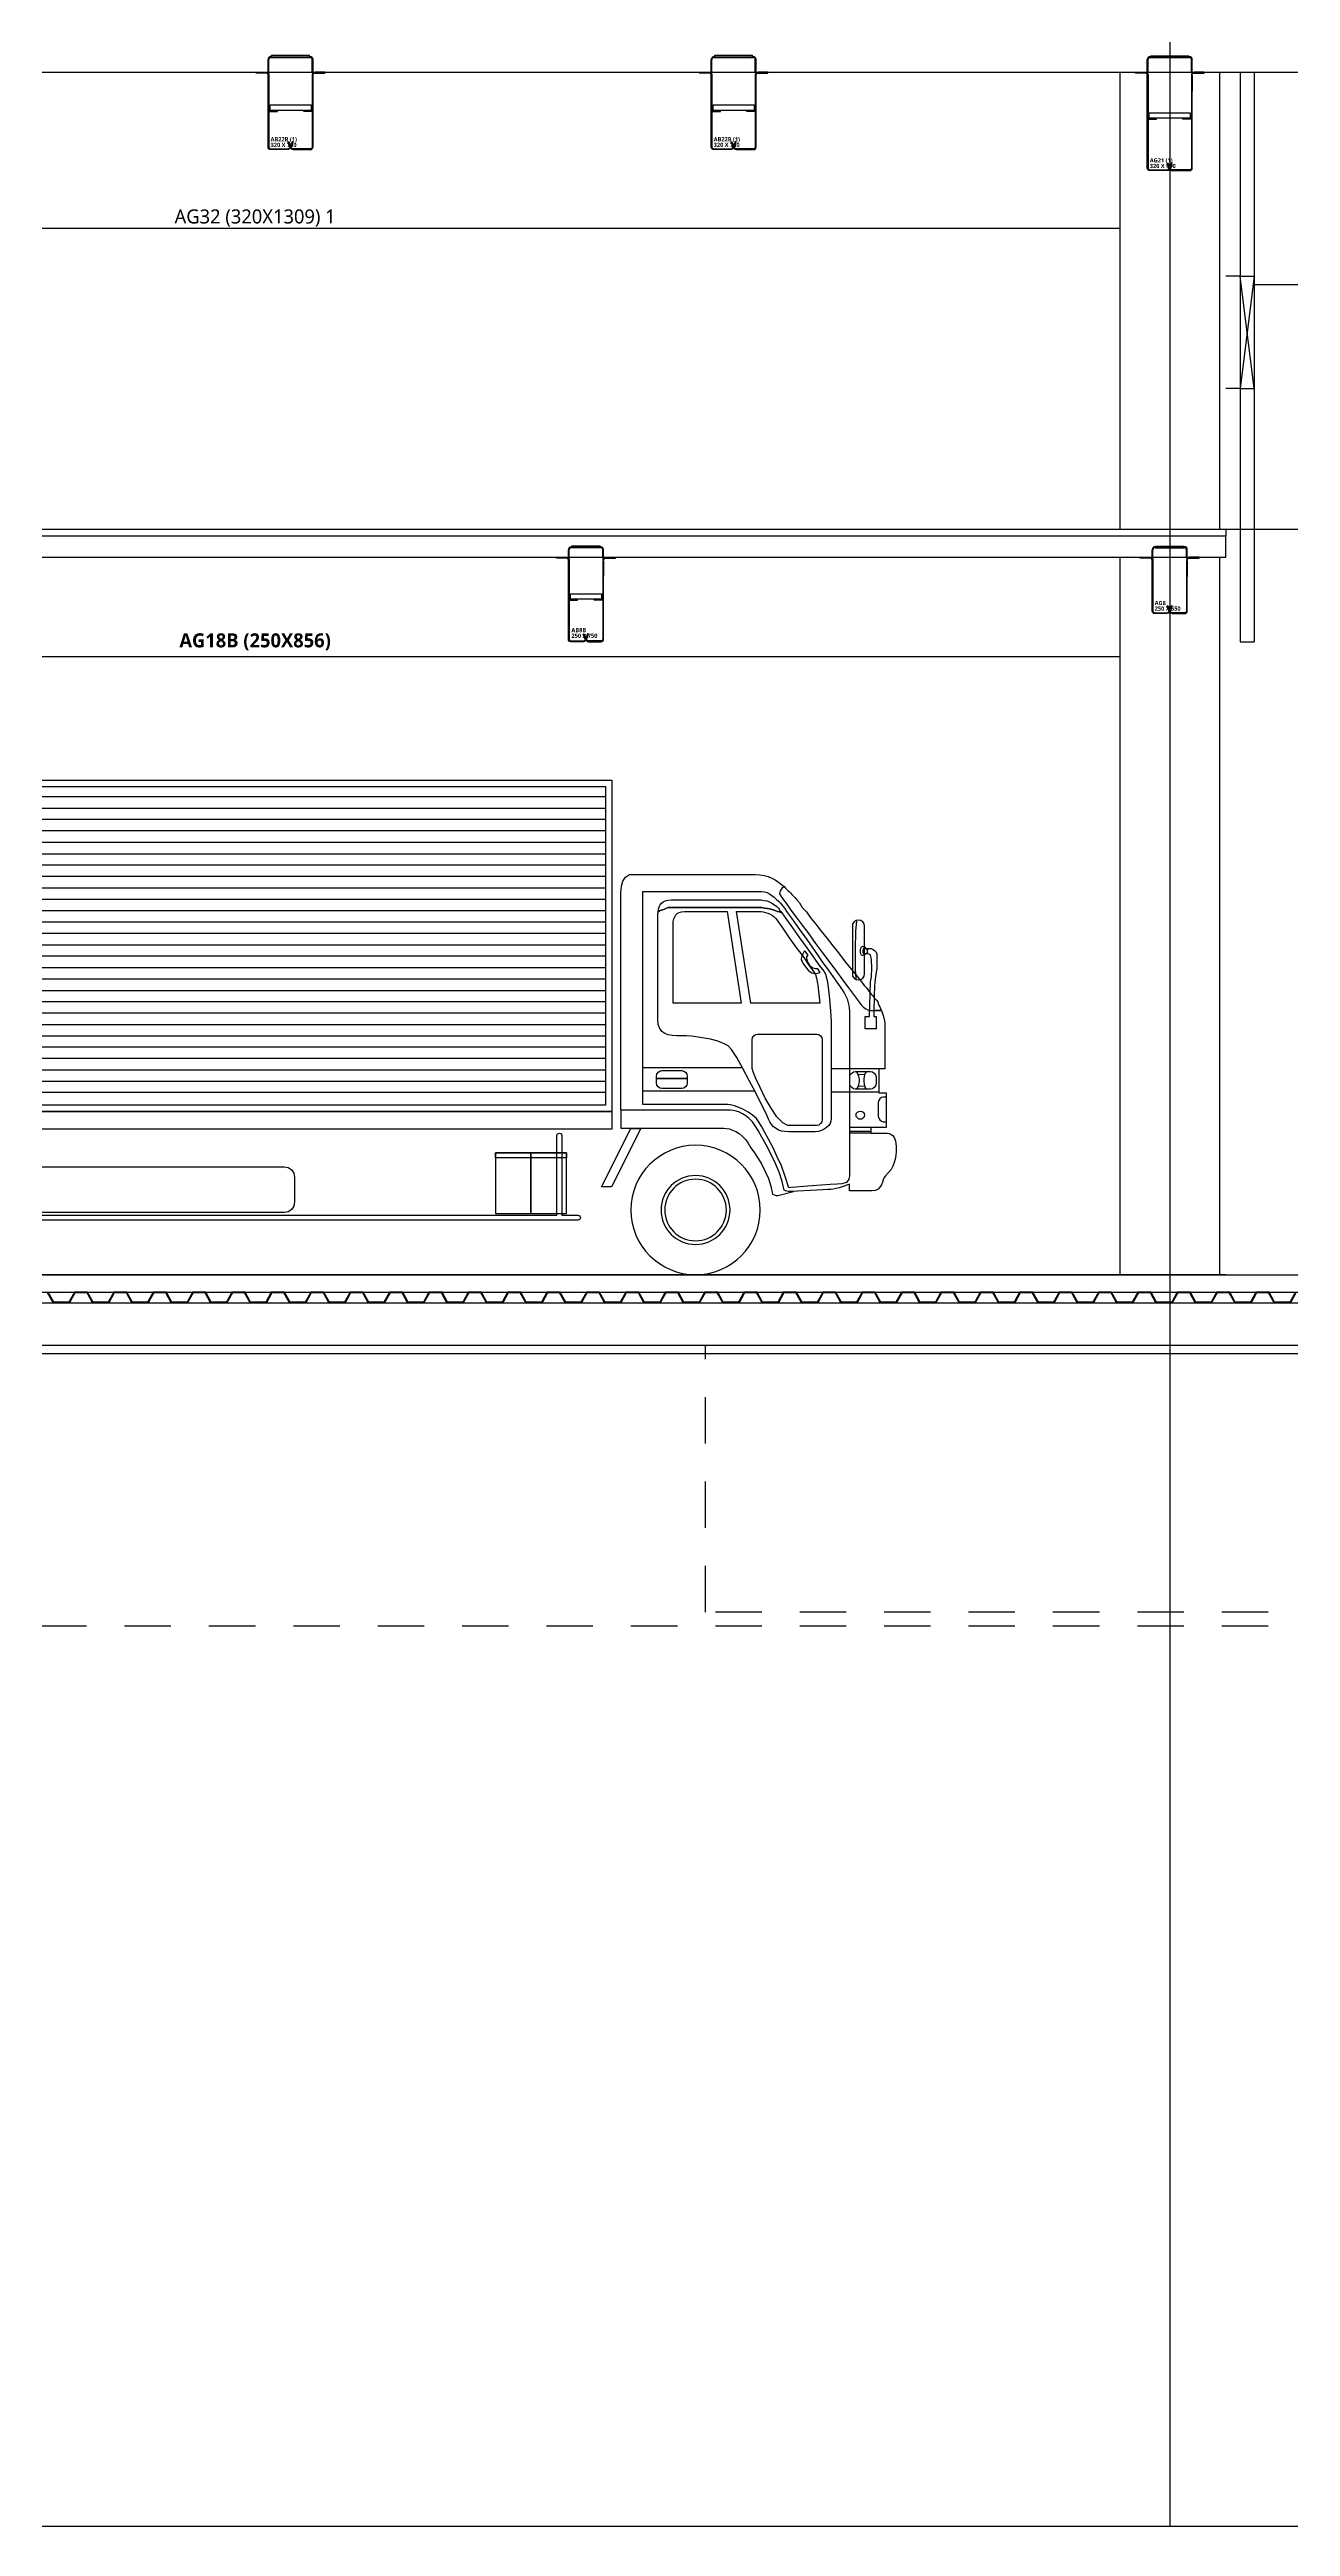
# Model space of a CAD drawing. Header units: millimetres. Extents: x -39468 to 212532, y -94717 to 83483.
# Drawn here: x 89037 to 97858, y 0 to 17611 of the extents above; entities that cross this region are included whole.
import ezdxf
from ezdxf.enums import TextEntityAlignment as Align

# ---------------------------------------------------------------- set-up
doc = ezdxf.new("R2010")
doc.units = ezdxf.units.MM
doc.header["$LTSCALE"] = 300
doc.header["$MEASUREMENT"] = 0
doc.linetypes.add('주단면도-1$0$HID', pattern=[2, 1.1, -0.9])
doc.linetypes.add('주단면도-1$0$STD_CENTER', pattern=[66, 60, -2, 2, -2])
doc.layers.get('0').update_dxf_attribs({"linetype": 'CONTINUOUS'})
for name, color, linetype in [('##좌굴방지', 6, 'CONTINUOUS'), ('7FIN', 5, 'CONTINUOUS'), ('주단면도-1$0$A-FIN-TYP1', 6, 'CONTINUOUS'), ('주단면도-1$0$A-FLOR-GW', 6, 'CONTINUOUS'), ('주단면도-1$0$A-HAT-2', 254, 'CONTINUOUS'), ('주단면도-1$0$A-ST-AXIS-CEN', 252, '주단면도-1$0$STD_CENTER'), ('주단면도-1$0$A-ST-CONC', 2, 'CONTINUOUS'), ('주단면도-1$0$A-WIN', 4, 'CONTINUOUS'), ('주단면도-1$0$HID', 7, '주단면도-1$0$HID')]:
    doc.layers.add(name, color=color, linetype=linetype)
doc.layers.add('A-ELEV-LIN2', color=7, linetype='CONTINUOUS', lineweight=25)
doc.layers.add('A-XXXX-NPLT', color=144, linetype='CONTINUOUS', lineweight=15, plot=False)
doc.layers.add('Defpoint', color=161, linetype='CONTINUOUS', plot=False)
doc.layers.add('주단면도-1$0$Defpoint', color=161, linetype='CONTINUOUS', plot=False)
doc.styles.get("Standard").update_dxf_attribs({"font": 'NanumGothicBold.ttf'})
doc.styles.add('맑은고딕', font='malgun.ttf')
pattern_1 = [(45, (-6323.92544, -6396.0902), (-0.25, 0.25), [])]
pattern_2 = [(45, (-6816.6069, -6859.0902), (-0.25, 0.25), [])]
pattern_3 = [(45, (-1421.6069, -6890.6264), (-0.25, 0.25), [])]
pattern_4 = [(45, (-26621.6069, -1554.5902), (-0.25, 0.25), [])]

# ---------------------------------------------------------------- blocks, each defined once
blk = doc.blocks.new('주단면도-1$0$숏바디트럭')
at = {"layer": '주단면도-1$0$A-HAT-2', "color": 250}
blk.add_line((5937075, 360949), (5937075, 360834), dxfattribs=at)
for points in [[(5937075, 360959), (5937075, 363316), (5929596, 363316), (5929596, 360959), (5937075, 360959)], [(5937030, 361005), (5937030, 363270), (5929642, 363270), (5929642, 361005), (5937030, 361005)], [(5929642, 363196), (5937030, 363196)], [(5929642, 363114), (5937030, 363114)], [(5929642, 363035), (5937030, 363035)], [(5929642, 362954), (5937030, 362954)], [(5929642, 362872), (5937030, 362872)], [(5929642, 362790), (5937030, 362790)], [(5929472, 362644), (5929395, 362644), (5929318, 362644), (5929244, 362644), (5929169, 362644), (5929097, 362644), (5929025, 362644), (5928958, 362644), (5928896, 362644), (5928836, 362644), (5928780, 362644), (5928732, 362644), (5928687, 362644), (5928648, 362644), (5928617, 362644), (5928596, 362644), (5928579, 362644), (5928545, 362642), (5928514, 362637), (5928485, 362630), (5928459, 362618), (5928435, 362606), (5928413, 362591), (5928392, 362574), (5928372, 362558), (5928389, 362546), (5928401, 362529), (5928404, 362507), (5928389, 362481), (5928377, 362464), (5928353, 362433), (5928324, 362392), (5928286, 362342), (5928243, 362284), (5928197, 362222), (5928149, 362154), (5928099, 362087), (5928048, 362020), (5928000, 361955), (5927955, 361893), (5927914, 361838), (5927880, 361792), (5927851, 361753), (5927835, 361730), (5927825, 361718), (5927811, 361703), (5927796, 361691), (5927777, 361682), (5927758, 361677), (5927748, 361677), (5927739, 361677), (5927729, 361677), (5927719, 361677), (5927707, 361677), (5927698, 361677), (5927688, 361677), (5927681, 361677), (5927671, 361650), (5927664, 361626), (5927659, 361605), (5927657, 361588), (5927657, 361521), (5927657, 361410), (5927657, 361307), (5927657, 361262), (5927698, 361262), (5927698, 361091), (5927647, 361091), (5927647, 360846), (5927755, 360846), (5927755, 360806), (5927753, 360806), (5927746, 360806), (5927734, 360806), (5927719, 360806), (5927705, 360806), (5927688, 360806), (5927671, 360806), (5927655, 360806), (5927640, 360806), (5927626, 360803), (5927611, 360796), (5927599, 360789), (5927590, 360774), (5927583, 360758), (5927578, 360736), (5927575, 360707), (5927575, 360676), (5927578, 360647), (5927583, 360621), (5927590, 360597), (5927599, 360570), (5927611, 360546), (5927631, 360525), (5927652, 360501), (5927662, 360489), (5927669, 360474), (5927674, 360458), (5927681, 360438), (5927691, 360422), (5927703, 360407), (5927722, 360398), (5927746, 360395), (5927760, 360395), (5927782, 360395), (5927808, 360395), (5927837, 360395), (5927864, 360395), (5927885, 360395), (5927902, 360395), (5927907, 360395), (5927907, 360443), (5927912, 360441), (5927921, 360438), (5927938, 360431), (5927959, 360424), (5927981, 360417), (5928003, 360412), (5928024, 360407), (5928041, 360405), (5928063, 360405), (5928096, 360402), (5928140, 360400), (5928185, 360398), (5928233, 360395), (5928276, 360393), (5928310, 360390), (5928334, 360390), (5928344, 360390), (5928353, 360393), (5928363, 360395), (5928372, 360400), (5928387, 360462), (5928408, 360527), (5928435, 360594), (5928466, 360659), (5928499, 360722), (5928531, 360777), (5928557, 360825), (5928579, 360858), (5928598, 360885), (5928620, 360909), (5928644, 360928), (5928668, 360942), (5928689, 360954), (5928713, 360962), (5928735, 360966), (5928756, 360969), (5928771, 360969), (5928795, 360969), (5928828, 360969), (5928872, 360969), (5928920, 360969), (5928972, 360969), (5929030, 360969), (5929092, 360969), (5929155, 360969), (5929217, 360969), (5929280, 360969), (5929340, 360969), (5929397, 360969), (5929448, 360969), (5929496, 360969), (5929534, 360969), (5929534, 361487), (5929534, 361972), (5929534, 362342), (5929534, 362514), (5929529, 362562), (5929520, 362598), (5929500, 362625), (5929472, 362644)], [(5929642, 362711), (5937030, 362711)], [(5929642, 362630), (5937030, 362630)], [(5928372, 362558), (5928363, 362548), (5928353, 362538), (5928344, 362529), (5928334, 362522), (5928324, 362512), (5928317, 362502), (5928307, 362493), (5928298, 362483), (5928293, 362478), (5928283, 362464), (5928264, 362442), (5928243, 362411), (5928214, 362378), (5928183, 362334), (5928147, 362291), (5928108, 362241), (5928067, 362190), (5928027, 362138), (5927986, 362087), (5927945, 362034), (5927904, 361984), (5927868, 361938), (5927832, 361893), (5927801, 361854), (5927787, 361838), (5927775, 361821), (5927763, 361806), (5927753, 361794), (5927743, 361785), (5927736, 361775), (5927731, 361770), (5927729, 361765), (5927722, 361758), (5927715, 361751), (5927707, 361739), (5927703, 361727), (5927698, 361715), (5927693, 361703), (5927686, 361691), (5927681, 361677), (5927688, 361677), (5927698, 361677), (5927707, 361677), (5927719, 361677), (5927729, 361677), (5927734, 361677)], [(5928339, 360417), (5928339, 360417), (5928365, 360498), (5928392, 360573), (5928423, 360642), (5928452, 360705), (5928483, 360762), (5928509, 360810), (5928531, 360851), (5928550, 360882), (5928550, 360882), (5928569, 360909), (5928596, 360933), (5928627, 360954), (5928660, 360974), (5928694, 360988), (5928725, 361000), (5928754, 361007), (5928773, 361010), (5928773, 361010), (5928787, 361010), (5928811, 361010), (5928845, 361010), (5928886, 361010), (5928932, 361010), (5928982, 361010), (5929037, 361010), (5929090, 361010), (5929145, 361010), (5929196, 361010), (5929244, 361010), (5929287, 361010), (5929323, 361010), (5929352, 361010), (5929368, 361010), (5929376, 361010), (5929376, 362524), (5929376, 362524), (5929366, 362524), (5929342, 362524), (5929304, 362524), (5929253, 362524), (5929191, 362524), (5929124, 362524), (5929052, 362524), (5928977, 362524), (5928900, 362524), (5928826, 362524), (5928754, 362524), (5928689, 362524), (5928632, 362524), (5928586, 362524), (5928552, 362524), (5928533, 362524), (5928533, 362524), (5928511, 362522), (5928492, 362517), (5928476, 362507), (5928459, 362495), (5928442, 362483), (5928428, 362469), (5928413, 362454), (5928399, 362440), (5928399, 362440), (5928389, 362428), (5928370, 362404), (5928348, 362373), (5928319, 362334), (5928286, 362286), (5928250, 362236), (5928211, 362183), (5928173, 362128), (5928135, 362073), (5928096, 362017), (5928060, 361967), (5928027, 361919), (5927998, 361878), (5927974, 361845), (5927955, 361818), (5927945, 361804), (5927945, 361804), (5927924, 361761), (5927912, 361713), (5927907, 361674), (5927907, 361658), (5927907, 361658), (5927907, 361461), (5927907, 361070), (5927907, 360686), (5927907, 360513), (5927907, 360513), (5927907, 360503), (5927912, 360479), (5927928, 360455), (5927962, 360446), (5927962, 360446), (5927995, 360443), (5928046, 360441), (5928108, 360436), (5928173, 360431), (5928235, 360426), (5928288, 360422), (5928324, 360419), (5928339, 360417)], [(5929169, 362411), (5929181, 362411), (5929196, 362409), (5929208, 362404), (5929222, 362399), (5929234, 362394), (5929246, 362390), (5929258, 362385), (5929268, 362380), (5929265, 362399), (5929260, 362414), (5929253, 362428), (5929244, 362440), (5929232, 362450), (5929217, 362457), (5929198, 362462), (5929176, 362464), (5929157, 362464), (5929131, 362464), (5929095, 362464), (5929054, 362464), (5929008, 362464), (5928958, 362464), (5928908, 362464), (5928855, 362464), (5928802, 362464), (5928752, 362464), (5928704, 362464), (5928660, 362464), (5928622, 362464), (5928591, 362464), (5928567, 362464), (5928552, 362464), (5928535, 362464), (5928516, 362459), (5928495, 362457), (5928476, 362450), (5928459, 362440), (5928440, 362430), (5928425, 362418), (5928413, 362404), (5928408, 362399), (5928404, 362392), (5928396, 362382), (5928389, 362373), (5928404, 362378), (5928420, 362382), (5928442, 362390), (5928466, 362397), (5928490, 362402), (5928511, 362406), (5928531, 362409), (5928545, 362411), (5928559, 362411), (5928581, 362411), (5928615, 362411), (5928653, 362411), (5928699, 362411), (5928747, 362411), (5928799, 362411), (5928855, 362411), (5928908, 362411), (5928960, 362411), (5929011, 362411), (5929056, 362411), (5929095, 362411), (5929128, 362411), (5929155, 362411), (5929169, 362411)], [(5929642, 362548), (5937030, 362548)], [(5929642, 362466), (5937030, 362466)], [(5927844, 361895), (5927827, 361898), (5927813, 361907), (5927803, 361922), (5927801, 361938), (5927801, 362277), (5927803, 362294), (5927813, 362308), (5927827, 362318), (5927844, 362320), (5927844, 362320), (5927861, 362318), (5927875, 362308), (5927885, 362294), (5927887, 362277), (5927887, 361938), (5927885, 361922), (5927875, 361907), (5927861, 361898), (5927844, 361895), (5927844, 361895)], [(5927858, 362313), (5927858, 362313), (5927866, 362243), (5927868, 362106), (5927868, 361972), (5927863, 361902)], [(5929169, 362411), (5929155, 362411), (5929128, 362411), (5929095, 362411), (5929056, 362411), (5929011, 362411), (5928960, 362411), (5928908, 362411), (5928855, 362411), (5928799, 362411), (5928747, 362411), (5928699, 362411), (5928653, 362411), (5928615, 362411), (5928581, 362411), (5928559, 362411), (5928545, 362411), (5928531, 362409), (5928511, 362406), (5928490, 362402), (5928466, 362397), (5928442, 362390), (5928420, 362382), (5928404, 362378), (5928389, 362373), (5928356, 362325), (5928312, 362265), (5928262, 362195), (5928211, 362123), (5928164, 362056), (5928123, 361998), (5928091, 361958), (5928077, 361936), (5928065, 361881), (5928051, 361782), (5928043, 361674), (5928039, 361600), (5928039, 361470), (5928039, 361245), (5928039, 361024), (5928039, 360906), (5928041, 360890), (5928046, 360875), (5928055, 360861), (5928070, 360846), (5928087, 360834), (5928106, 360825), (5928128, 360818), (5928152, 360815), (5928178, 360815), (5928209, 360815), (5928240, 360815), (5928271, 360815), (5928298, 360815), (5928319, 360815), (5928334, 360815), (5928339, 360815), (5928368, 360818), (5928392, 360820), (5928413, 360827), (5928430, 360839), (5928447, 360851), (5928461, 360868), (5928473, 360885), (5928483, 360906), (5928499, 360945), (5928533, 361010), (5928574, 361091), (5928620, 361180), (5928665, 361266), (5928708, 361343), (5928747, 361401), (5928771, 361427), (5928809, 361446), (5928850, 361461), (5928896, 361473), (5928941, 361482), (5928984, 361489), (5929030, 361494), (5929068, 361497), (5929104, 361497), (5929136, 361497), (5929167, 361499), (5929196, 361504), (5929220, 361513), (5929241, 361528), (5929256, 361549), (5929268, 361578), (5929270, 361617), (5929270, 361770), (5929270, 362006), (5929270, 362231), (5929270, 362356), (5929270, 362363), (5929270, 362368), (5929268, 362375), (5929268, 362380), (5929258, 362385), (5929246, 362390), (5929234, 362394), (5929222, 362399), (5929208, 362404), (5929196, 362409), (5929181, 362411), (5929169, 362411)], [(5928711, 362382), (5928682, 362382), (5928656, 362382), (5928629, 362382), (5928608, 362382), (5928588, 362382), (5928571, 362382), (5928559, 362382), (5928552, 362382), (5928535, 362382), (5928521, 362380), (5928504, 362375), (5928488, 362370), (5928471, 362363), (5928456, 362354), (5928444, 362344), (5928432, 362332), (5928413, 362306), (5928380, 362258), (5928336, 362195), (5928288, 362128), (5928238, 362061), (5928197, 362001), (5928164, 361955), (5928149, 361934), (5928142, 361907), (5928132, 361857), (5928125, 361794), (5928118, 361730), (5928610, 361730), (5928711, 362382)], [(5929160, 361730), (5929160, 361881), (5929160, 362054), (5929160, 362207), (5929160, 362291), (5929160, 362310), (5929157, 362330), (5929150, 362344), (5929143, 362358), (5929133, 362368), (5929119, 362375), (5929102, 362380), (5929080, 362382), (5929064, 362382), (5929037, 362382), (5929004, 362382), (5928965, 362382), (5928922, 362382), (5928876, 362382), (5928826, 362382), (5928778, 362382), (5928677, 361730), (5929160, 361730)], [(5929642, 362387), (5937030, 362387)], [(5929642, 362306), (5937030, 362306)], [(5927815, 362135), (5927806, 362133), (5927798, 362128), (5927794, 362121), (5927791, 362118), (5927786, 362118), (5927777, 362118), (5927765, 362118), (5927755, 362118), (5927743, 362114), (5927731, 362106), (5927719, 362092), (5927714, 362078), (5927714, 362041), (5927714, 361979), (5927722, 361917), (5927728, 361881), (5927727, 361869), (5927729, 361859), (5927734, 361679)], [(5927765, 361634), (5927758, 361881), (5927750, 361917), (5927748, 361979), (5927750, 362041), (5927758, 362073), (5927767, 362078), (5927779, 362080), (5927786, 362080), (5927791, 362080), (5927794, 362078), (5927798, 362075), (5927806, 362070), (5927815, 362068), (5927822, 362070), (5927827, 362080), (5927830, 362090), (5927830, 362099), (5927830, 362109), (5927827, 362121), (5927822, 362130), (5927815, 362135)], [(5927803, 362073), (5927810, 362087), (5927810, 362102), (5927808, 362114), (5927803, 362126), (5927779, 362111), (5927779, 362109), (5927782, 362102), (5927782, 362092), (5927779, 362087), (5927803, 362073)], [(5928132, 361974), (5928149, 361974), (5928168, 361979), (5928185, 361991), (5928200, 362013), (5928207, 362029), (5928211, 362044), (5928211, 362058), (5928202, 362070), (5928226, 362102), (5928231, 362094), (5928240, 362080), (5928247, 362063), (5928252, 362046), (5928250, 362037), (5928245, 362025), (5928238, 362010), (5928226, 361994), (5928214, 361979), (5928202, 361965), (5928188, 361953), (5928176, 361946), (5928156, 361941), (5928137, 361943), (5928123, 361946), (5928116, 361948), (5928132, 361974)], [(5929642, 362224), (5937030, 362224)], [(5929642, 362142), (5937030, 362142)], [(5929642, 362063), (5937030, 362063)], [(5929642, 361982), (5937030, 361982)], [(5929642, 361900), (5937030, 361900)], [(5929642, 361818), (5937030, 361818)], [(5929642, 361739), (5937030, 361739)], [(5927734, 361679), (5927734, 361665), (5927734, 361650), (5927734, 361638), (5927734, 361634), (5927717, 361634), (5927717, 361547), (5927796, 361547), (5927796, 361634), (5927765, 361634)], [(5929642, 361658), (5937030, 361658)], [(5929642, 361576), (5937030, 361576)], [(5928346, 360861), (5928382, 360878), (5928423, 360921), (5928464, 360983), (5928507, 361055), (5928543, 361130), (5928574, 361194), (5928593, 361242), (5928600, 361266), (5928600, 361470), (5928598, 361485), (5928588, 361497), (5928576, 361506), (5928562, 361509), (5928140, 361509), (5928125, 361506), (5928113, 361497), (5928104, 361485), (5928101, 361470), (5928101, 360899), (5928104, 360885), (5928113, 360873), (5928125, 360863), (5928140, 360861), (5928346, 360861)], [(5929642, 361494), (5937030, 361494)], [(5929642, 361418), (5937030, 361418)], [(5927698, 361262), (5928039, 361262)], [(5927866, 361118), (5927866, 361118), (5927880, 361120), (5927892, 361130), (5927902, 361142), (5927904, 361156), (5927904, 361206), (5927904, 361206), (5927902, 361221), (5927892, 361233), (5927880, 361242), (5927866, 361245), (5927758, 361245), (5927758, 361245), (5927743, 361242), (5927731, 361233), (5927722, 361221), (5927719, 361206), (5927719, 361156), (5927719, 361156), (5927722, 361142), (5927731, 361130), (5927743, 361120), (5927758, 361118), (5927866, 361118)], [(5927787, 361118), (5927787, 361118), (5927796, 361132), (5927801, 361154), (5927803, 361173), (5927803, 361180), (5927803, 361180), (5927803, 361190), (5927801, 361209), (5927796, 361228), (5927787, 361242)], [(5927796, 361221), (5927847, 361223)], [(5927864, 361118), (5927864, 361118), (5927849, 361130), (5927842, 361151), (5927837, 361170), (5927837, 361180), (5927837, 361180), (5927837, 361190), (5927842, 361209), (5927851, 361233), (5927866, 361245)], [(5928670, 361269), (5929380, 361269)], [(5929280, 361211), (5929277, 361226), (5929268, 361238), (5929256, 361247), (5929241, 361250), (5929100, 361250), (5929085, 361247), (5929073, 361238), (5929064, 361226), (5929061, 361211), (5929061, 361194), (5929280, 361194), (5929280, 361211)], [(5929642, 361336), (5937030, 361336)], [(5929642, 361254), (5937030, 361254)], [(5927647, 361062), (5927667, 361062), (5927667, 361062), (5927681, 361060), (5927693, 361050), (5927700, 361038), (5927703, 361024), (5927703, 360926), (5927703, 360926), (5927700, 360911), (5927693, 360899), (5927681, 360890), (5927667, 360887), (5927647, 360887)], [(5927698, 361096), (5928039, 361096)], [(5927796, 361139), (5927847, 361137)], [(5928586, 361103), (5929376, 361103)], [(5929061, 361194), (5929061, 361161), (5929064, 361146), (5929073, 361134), (5929085, 361125), (5929100, 361122), (5929241, 361122), (5929256, 361125), (5929268, 361134), (5929277, 361146), (5929280, 361161), (5929280, 361194), (5929061, 361194)], [(5929642, 361173), (5937030, 361173)], [(5929642, 361094), (5937030, 361094)], [(5927832, 360904), (5927832, 360904), (5927842, 360906), (5927851, 360914), (5927859, 360923), (5927861, 360933), (5927861, 360933), (5927859, 360945), (5927851, 360954), (5927842, 360959), (5927832, 360962), (5927832, 360962), (5927820, 360959), (5927811, 360954), (5927803, 360945), (5927801, 360933), (5927801, 360933), (5927803, 360923), (5927811, 360914), (5927820, 360906), (5927832, 360904)], [(5929534, 360969), (5929534, 360842), (5929496, 360842), (5929450, 360842), (5929402, 360842), (5929347, 360842), (5929292, 360842), (5929234, 360842), (5929174, 360842), (5929116, 360842), (5929059, 360842), (5929006, 360842), (5928956, 360842), (5928912, 360842), (5928872, 360842), (5928840, 360842), (5928819, 360842), (5928804, 360842), (5928783, 360839), (5928761, 360837), (5928740, 360827), (5928716, 360818), (5928692, 360803), (5928670, 360784), (5928648, 360760), (5928629, 360734), (5928608, 360702), (5928584, 360666), (5928557, 360626), (5928531, 360582), (5928507, 360534), (5928483, 360484), (5928466, 360429), (5928454, 360371), (5928444, 360366), (5928437, 360364), (5928428, 360361), (5928418, 360361), (5928305, 360390), (5928334, 360390), (5928344, 360390), (5928353, 360393), (5928363, 360395), (5928372, 360400), (5928387, 360462), (5928408, 360527), (5928435, 360594), (5928466, 360659), (5928499, 360722), (5928531, 360777), (5928557, 360825), (5928579, 360858), (5928598, 360885), (5928620, 360909), (5928644, 360928), (5928668, 360942), (5928689, 360954), (5928713, 360962), (5928735, 360966), (5928756, 360969), (5928771, 360969), (5928795, 360969), (5928828, 360969), (5928872, 360969), (5928920, 360969), (5928972, 360969), (5929030, 360969), (5929092, 360969), (5929155, 360969), (5929217, 360969), (5929280, 360969), (5929340, 360969), (5929397, 360969), (5929448, 360969), (5929496, 360969), (5929534, 360969)], [(5937075, 360834), (5937075, 360959), (5929596, 360959), (5929596, 360834), (5937075, 360834)], [(5927755, 360846), (5927907, 360846)], [(5927755, 360818), (5927907, 360818)], [(5927755, 360806), (5927907, 360806)], [(5929671, 360424), (5929462, 360839), (5929392, 360839), (5929599, 360424), (5929671, 360424)], [(5933962, 360222), (5933847, 360222), (5933847, 360222), (5933847, 360789), (5933844, 360796), (5933842, 360801), (5933835, 360803), (5933828, 360806), (5933820, 360803), (5933816, 360801), (5933813, 360796), (5933811, 360789), (5933811, 360222), (5933811, 360222), (5929988, 360222), (5929988, 360222), (5929988, 360789), (5929985, 360796), (5929983, 360801), (5929976, 360803), (5929968, 360806), (5929961, 360803), (5929956, 360801), (5929954, 360796), (5929952, 360789), (5929952, 360222), (5929952, 360222), (5929839, 360222), (5929832, 360220), (5929827, 360218), (5929822, 360210), (5929820, 360203), (5929822, 360196), (5929827, 360191), (5929832, 360189), (5929839, 360186), (5933962, 360186), (5933969, 360189), (5933976, 360191), (5933979, 360196), (5933981, 360203), (5933979, 360210), (5933976, 360218), (5933969, 360220), (5933962, 360222)], [(5934373, 360424), (5934581, 360839), (5934651, 360839), (5934445, 360424), (5934373, 360424)], [(5935766, 360424), (5935557, 360839), (5935487, 360839), (5935696, 360424), (5935766, 360424)], [(5929920, 360234), (5929920, 360666), (5930172, 360666), (5930172, 360234), (5929920, 360234)], [(5930172, 360630), (5930172, 360666), (5929920, 360666), (5929920, 360630), (5930172, 360630)], [(5930172, 360234), (5930172, 360666), (5930424, 360666), (5930424, 360234), (5930172, 360234)], [(5930424, 360630), (5930424, 360666), (5930172, 360666), (5930172, 360630), (5930424, 360630)], [(5933900, 360242), (5933916, 360244), (5933931, 360246), (5933943, 360254), (5933955, 360263), (5933964, 360275), (5933972, 360287), (5933974, 360302), (5933976, 360318), (5933976, 360489), (5933974, 360506), (5933972, 360520), (5933964, 360532), (5933955, 360544), (5933943, 360554), (5933931, 360561), (5933916, 360563), (5933900, 360566), (5931927, 360566), (5931913, 360563), (5931898, 360561), (5931886, 360554), (5931874, 360544), (5931865, 360532), (5931858, 360520), (5931855, 360506), (5931853, 360489), (5931853, 360318), (5931855, 360302), (5931858, 360287), (5931865, 360275), (5931874, 360263), (5931886, 360254), (5931898, 360246), (5931913, 360244), (5931927, 360242), (5933900, 360242)], [(5935739, 359956), (5935739, 360424), (5935766, 360424), (5935766, 359956), (5935739, 359956)]]:
    blk.add_lwpolyline(points, dxfattribs=at)
for centre, radius in [((5929002, 360259), 460), ((5935102, 360259), 460), ((5929002, 360259), 245), ((5935102, 360259), 245), ((5929002, 360259), 219), ((5935102, 360259), 219)]:
    blk.add_circle(centre, radius, dxfattribs=at)
blk = doc.blocks.new('G$CA3A4B84A')
h = blk.add_hatch()
h.set_pattern_fill('ANSI31', color=252, scale=0.1, angle=45, style=0)
h.set_pattern_definition(pattern_1)
h.paths.add_polyline_path([(577, 883), (577, 918), (583, 918), (583, 883)])
h = blk.add_hatch()
h.set_pattern_fill('ANSI31', color=252, scale=0.1, angle=45, style=0)
h.set_pattern_definition(pattern_1)
h.paths.add_polyline_path([(677, 964), (727, 964), (727, 958), (677, 958)])
h = blk.add_hatch()
h.set_pattern_fill('ANSI31', color=252, scale=0.1, angle=45, style=0)
h.set_pattern_definition(pattern_1)
h.paths.add_polyline_path([(827, 883), (827, 918), (821, 918), (821, 883)])
at = {"layer": '##좌굴방지'}
for points in [[(821, 590), (583, 590), (583, 584), (643, 584), (643, 590)], [(591, 590), (591, 630), (813, 630), (813, 590)], [(821, 590), (821, 584), (761, 584), (761, 590)]]:
    blk.add_lwpolyline(points, dxfattribs=at)
at = {"color": 2, "linetype": 'Continuous'}
for p, q in [((577, 883), (577, 942)), ((577, 883), (583, 883)), ((583, 883), (583, 942)), ((598, 964), (806, 964)), ((598, 958), (806, 958)), ((821, 883), (821, 942)), ((827, 883), (821, 883)), ((827, 883), (827, 942))]:
    blk.add_line(p, q, dxfattribs=at)
at = {"color": 3, "linetype": 'Continuous'}
for p, q in [((602, 964), (602, 970)), ((602, 970), (802, 970)), ((602, 964), (802, 964)), ((802, 964), (802, 970))]:
    blk.add_line(p, q, dxfattribs=at)
at = {"color": 7, "linetype": 'Continuous'}
for p, q in [((577, 864), (577, 754)), ((827, 864), (827, 754))]:
    blk.add_line(p, q, dxfattribs=at)
at = {"color": 2, "linetype": 'Continuous'}
for points in [[(683, 342), (689, 344), (701, 313, -0.520567), (684, 288), (595, 288, -0.414214), (577, 306), (577, 868, 0.413373), (563, 882), (493, 882), (493, 888), (563, 888, -0.413938), (583, 868), (583, 306, 0.414214), (595, 294), (684, 294, 0.520567), (695, 311)], [(720, 342), (714, 344), (703, 313, 0.520567), (720, 288), (809, 288, 0.414214), (827, 306), (827, 868, -0.413373), (841, 882), (911, 882), (911, 888), (841, 888, 0.413938), (821, 868), (821, 306, -0.414214), (809, 294), (720, 294, -0.520567), (708, 311)]]:
    blk.add_lwpolyline(points, format="xyb", close=True, dxfattribs=at)
for centre, radius, start, end in [((598, 942), 21, 90, 180), ((598, 942), 15, 90, 180), ((806, 942), 21, 0, 90), ((806, 942), 15, 0, 90)]:
    blk.add_arc(centre, radius, start, end, dxfattribs=at)
at = {"layer": 'Defpoint', "linetype": 'Continuous'}
for s, p in [('AB8B', (599, 371)), ('250 X 750', (599, 331))]:
    blk.add_text(s, height=30, dxfattribs=at).set_placement(p, align=Align.MIDDLE_LEFT)
blk = doc.blocks.new('G$C096DB7DF')
h = blk.add_hatch()
h.set_pattern_fill('ANSI31', color=252, scale=0.1, angle=45, style=0)
h.set_pattern_definition(pattern_2)
h.paths.add_polyline_path([(84, 420), (84, 455), (90, 455), (90, 420)])
h = blk.add_hatch()
h.set_pattern_fill('ANSI31', color=252, scale=0.1, angle=45, style=0)
h.set_pattern_definition(pattern_2)
h.paths.add_polyline_path([(184, 500), (234, 500), (234, 494), (184, 494)])
h = blk.add_hatch()
h.set_pattern_fill('ANSI31', color=252, scale=0.1, angle=45, style=0)
h.set_pattern_definition(pattern_2)
h.paths.add_polyline_path([(334, 420), (334, 455), (328, 455), (328, 420)])
at = {"color": 2, "linetype": 'Continuous'}
for p, q in [((84, 420), (84, 480)), ((84, 420), (90, 420)), ((90, 420), (90, 480)), ((105, 500), (313, 500)), ((105, 494), (313, 494)), ((328, 420), (328, 480)), ((334, 420), (328, 420)), ((334, 420), (334, 480))]:
    blk.add_line(p, q, dxfattribs=at)
at = {"color": 7, "linetype": 'Continuous'}
for p, q in [((84, 400), (84, 290)), ((334, 400), (334, 290))]:
    blk.add_line(p, q, dxfattribs=at)
at = {"color": 3, "linetype": 'Continuous'}
for p, q in [((109, 500), (109, 506)), ((109, 506), (309, 506)), ((109, 500), (309, 500)), ((309, 500), (309, 506))]:
    blk.add_line(p, q, dxfattribs=at)
at = {"color": 2, "linetype": 'Continuous'}
for points in [[(191, 79), (196, 82), (208, 50, -0.520567), (191, 26), (102, 26, -0.414214), (84, 44), (84, 406, 0.413373), (70, 420), (0, 420), (0, 426), (70, 426, -0.413938), (90, 406), (90, 44, 0.414214), (102, 32), (191, 32, 0.520567), (202, 48)], [(227, 79), (222, 82), (210, 50, 0.520567), (227, 26), (316, 26, 0.414214), (334, 44), (334, 406, -0.413373), (348, 420), (418, 420), (418, 426), (348, 426, 0.413938), (328, 406), (328, 44, -0.414214), (316, 32), (227, 32, -0.520567), (216, 48)]]:
    blk.add_lwpolyline(points, format="xyb", close=True, dxfattribs=at)
for centre, radius, start, end in [((105, 480), 21, 90, 180), ((105, 480), 15, 90, 180), ((313, 480), 21, 0, 90), ((313, 480), 15, 0, 90)]:
    blk.add_arc(centre, radius, start, end, dxfattribs=at)
at = {"layer": 'Defpoint', "linetype": 'Continuous'}
for s, p in [('AG8', (102, 101)), ('250 X 550', (102, 61))]:
    blk.add_text(s, height=30, dxfattribs=at).set_placement(p, align=Align.MIDDLE_LEFT)
blk = doc.blocks.new('G$CF6714D05')
h = blk.add_hatch()
h.set_pattern_fill('ANSI31', color=252, scale=0.1, angle=45, style=0)
h.set_pattern_definition(pattern_3)
h.paths.add_polyline_path([(84, 545), (84, 595), (90, 595), (90, 545)])
h = blk.add_hatch()
h.set_pattern_fill('ANSI31', color=252, scale=0.1, angle=45, style=0)
h.set_pattern_definition(pattern_3)
h.paths.add_polyline_path([(219, 660), (269, 660), (269, 654), (219, 654)])
h = blk.add_hatch()
h.set_pattern_fill('ANSI31', color=252, scale=0.1, angle=45, style=0)
h.set_pattern_definition(pattern_3)
h.paths.add_polyline_path([(404, 545), (404, 595), (398, 595), (398, 545)])
at = {"layer": '##좌굴방지'}
for points in [[(398, 277), (90, 277), (90, 271), (150, 271), (150, 277)], [(98, 277), (98, 317), (390, 317), (390, 277)], [(398, 277), (398, 271), (338, 271), (338, 277)]]:
    blk.add_lwpolyline(points, dxfattribs=at)
at = {"color": 2, "linetype": 'Continuous'}
for p, q in [((84, 545), (84, 639)), ((84, 545), (90, 545)), ((90, 545), (90, 639)), ((105, 660), (383, 660)), ((105, 654), (383, 654)), ((398, 545), (398, 639)), ((404, 545), (398, 545)), ((404, 545), (404, 639))]:
    blk.add_line(p, q, dxfattribs=at)
at = {"color": 3, "linetype": 'Continuous'}
for p, q in [((109, 660), (109, 672)), ((109, 672), (379, 672)), ((109, 660), (379, 660)), ((379, 660), (379, 672))]:
    blk.add_line(p, q, dxfattribs=at)
at = {"color": 7, "linetype": 'Continuous'}
blk.add_line((84, 525), (84, 415), dxfattribs=at)
at = {"color": 2, "linetype": 'Continuous'}
for points in [[(226, 54), (231, 56), (243, 24, -0.520567), (226, 0), (102, 0, -0.414214), (84, 18), (84, 530, 0.413373), (70, 544), (0, 544), (0, 550), (70, 550, -0.413938), (90, 530), (90, 18, 0.414214), (102, 6), (226, 6, 0.520567), (237, 22)], [(262, 54), (257, 56), (245, 24, 0.520567), (262, 0), (386, 0, 0.414214), (404, 18), (404, 530, -0.413373), (418, 544), (488, 544), (488, 550), (418, 550, 0.413938), (398, 530), (398, 18, -0.414214), (386, 6), (262, 6, -0.520567), (251, 22)]]:
    blk.add_lwpolyline(points, format="xyb", close=True, dxfattribs=at)
for centre, radius, start, end in [((105, 639), 21, 90, 180), ((105, 639), 15, 90, 180), ((383, 639), 21, 0, 90), ((383, 639), 15, 0, 90)]:
    blk.add_arc(centre, radius, start, end, dxfattribs=at)
at = {"layer": 'Defpoint', "linetype": 'Continuous'}
for s, p in [('AB22B (1)', (102, 73)), ('320 X 750', (102, 33))]:
    blk.add_text(s, height=30, dxfattribs=at).set_placement(p, align=Align.MIDDLE_LEFT)
blk = doc.blocks.new('G$CB2DB86FC')
h = blk.add_hatch()
h.set_pattern_fill('ANSI31', color=252, scale=0.1, angle=45, style=0)
h.set_pattern_definition(pattern_4)
h.paths.add_polyline_path([(84, 695), (84, 745), (90, 745), (90, 695)])
h = blk.add_hatch()
h.set_pattern_fill('ANSI31', color=252, scale=0.1, angle=45, style=0)
h.set_pattern_definition(pattern_4)
h.paths.add_polyline_path([(219, 810), (269, 810), (269, 804), (219, 804)])
h = blk.add_hatch()
h.set_pattern_fill('ANSI31', color=252, scale=0.1, angle=45, style=0)
h.set_pattern_definition(pattern_4)
h.paths.add_polyline_path([(404, 695), (404, 745), (398, 745), (398, 695)])
at = {"layer": '##좌굴방지'}
for points in [[(398, 372), (90, 372), (90, 366), (150, 366), (150, 372)], [(98, 372), (98, 412), (390, 412), (390, 372)], [(398, 372), (398, 366), (338, 366), (338, 372)]]:
    blk.add_lwpolyline(points, dxfattribs=at)
at = {"color": 2, "linetype": 'Continuous'}
for p, q in [((84, 695), (84, 789)), ((90, 695), (90, 789)), ((105, 810), (383, 810)), ((105, 804), (383, 804)), ((398, 695), (398, 789)), ((404, 695), (404, 789)), ((84, 695), (90, 695)), ((404, 695), (398, 695))]:
    blk.add_line(p, q, dxfattribs=at)
at = {"color": 3, "linetype": 'Continuous'}
for p, q in [((109, 810), (109, 816)), ((109, 816), (379, 816)), ((109, 810), (379, 810)), ((379, 810), (379, 816))]:
    blk.add_line(p, q, dxfattribs=at)
at = {"color": 7, "linetype": 'Continuous'}
for p, q in [((84, 675), (84, 565)), ((404, 675), (404, 565))]:
    blk.add_line(p, q, dxfattribs=at)
at = {"color": 2, "linetype": 'Continuous'}
for points in [[(226, 54), (231, 56), (243, 24, -0.520567), (226, 0), (102, 0, -0.414214), (84, 18), (84, 680, 0.413373), (70, 694), (0, 694), (0, 700), (70, 700, -0.413938), (90, 680), (90, 18, 0.414214), (102, 6), (226, 6, 0.520567), (237, 22)], [(262, 54), (257, 56), (245, 24, 0.520567), (262, 0), (386, 0, 0.414214), (404, 18), (404, 680, -0.413373), (418, 694), (488, 694), (488, 700), (418, 700, 0.413938), (398, 680), (398, 18, -0.414214), (386, 6), (262, 6, -0.520567), (251, 22)]]:
    blk.add_lwpolyline(points, format="xyb", close=True, dxfattribs=at)
for centre, radius, start, end in [((105, 789), 21, 90, 180), ((105, 789), 15, 90, 180), ((383, 789), 21, 0, 90), ((383, 789), 15, 0, 90)]:
    blk.add_arc(centre, radius, start, end, dxfattribs=at)
at = {"layer": 'Defpoint', "linetype": 'Continuous'}
for s, p in [('AG21 (1)', (102, 73)), ('320 X 900', (102, 33))]:
    blk.add_text(s, height=30, dxfattribs=at).set_placement(p, align=Align.MIDDLE_LEFT)

msp = doc.modelspace()

# ---------------------------------------------------------------- linework, layer by layer
for p, q in [((96646, 17450), (96646, 14200)), ((97354, 17450), (97354, 14200)), ((96646, 14000), (96646, 8900)), ((97354, 14000), (97354, 8900))]:
    msp.add_line(p, q)
at = {"layer": '7FIN'}
for points in [[(97897, 8770), (97858, 8700), (97742, 8700), (97703, 8770), (97617, 8770), (97578, 8700), (97462, 8700), (97423, 8770), (97337, 8770), (97298, 8700), (97182, 8700), (97143, 8770), (97057, 8770), (97018, 8700), (96902, 8700), (96863, 8770), (96777, 8770), (96738, 8700), (96622, 8700), (96583, 8770), (96497, 8770), (96458, 8700), (96342, 8700), (96303, 8770), (96217, 8770), (96178, 8700), (96062, 8700), (96023, 8770), (95937, 8770), (95898, 8700), (95782, 8700), (95743, 8770), (95657, 8770), (95618, 8700), (95502, 8700), (95463, 8770), (95377, 8770), (95338, 8700), (95222, 8700), (95183, 8770), (95097, 8770), (95058, 8700), (94942, 8700), (94903, 8770), (94817, 8770), (94778, 8700), (94662, 8700), (94623, 8770), (94537, 8770), (94498, 8700), (94382, 8700), (94343, 8770), (94257, 8770), (94218, 8700), (94102, 8700), (94063, 8770), (93977, 8770), (93938, 8700), (93822, 8700), (93783, 8770), (93697, 8770), (93658, 8700), (93542, 8700), (93503, 8770), (93417, 8770), (93378, 8700), (93262, 8700), (93223, 8770), (93137, 8770), (93098, 8700), (92982, 8700), (92943, 8770), (92857, 8770), (92818, 8700), (92702, 8700), (92663, 8770), (92577, 8770), (92538, 8700), (92422, 8700), (92383, 8770), (92297, 8770), (92258, 8700), (92142, 8700), (92103, 8770), (92017, 8770), (91978, 8700), (91862, 8700), (91823, 8770), (91737, 8770), (91698, 8700), (91582, 8700), (91543, 8770), (91457, 8770), (91418, 8700), (91302, 8700), (91263, 8770), (91177, 8770), (91138, 8700), (91022, 8700), (90983, 8770), (90897, 8770), (90858, 8700), (90742, 8700), (90703, 8770), (90617, 8770), (90578, 8700), (90462, 8700), (90423, 8770), (90337, 8770), (90298, 8700), (90182, 8700), (90143, 8770), (90057, 8770), (90018, 8700), (89902, 8700), (89863, 8770), (89777, 8770), (89738, 8700), (89622, 8700), (89583, 8770), (89497, 8770), (89458, 8700), (89342, 8700), (89303, 8770), (89217, 8770), (89178, 8700), (89062, 8700), (89023, 8770)], [(97893, 8775), (97854, 8705), (97746, 8705), (97707, 8775), (97613, 8775), (97574, 8705), (97466, 8705), (97427, 8775), (97333, 8775), (97294, 8705), (97186, 8705), (97147, 8775), (97053, 8775), (97014, 8705), (96906, 8705), (96867, 8775), (96773, 8775), (96734, 8705), (96626, 8705), (96587, 8775), (96493, 8775), (96454, 8705), (96346, 8705), (96307, 8775), (96213, 8775), (96174, 8705), (96066, 8705), (96027, 8775), (95933, 8775), (95894, 8705), (95786, 8705), (95747, 8775), (95653, 8775), (95614, 8705), (95506, 8705), (95467, 8775), (95373, 8775), (95334, 8705), (95226, 8705), (95187, 8775), (95093, 8775), (95054, 8705), (94946, 8705), (94907, 8775), (94813, 8775), (94774, 8705), (94666, 8705), (94627, 8775), (94533, 8775), (94494, 8705), (94386, 8705), (94347, 8775), (94253, 8775), (94214, 8705), (94106, 8705), (94067, 8775), (93973, 8775), (93934, 8705), (93826, 8705), (93787, 8775), (93693, 8775), (93654, 8705), (93546, 8705), (93507, 8775), (93413, 8775), (93374, 8705), (93266, 8705), (93227, 8775), (93133, 8775), (93094, 8705), (92986, 8705), (92947, 8775), (92853, 8775), (92814, 8705), (92706, 8705), (92667, 8775), (92573, 8775), (92534, 8705), (92426, 8705), (92387, 8775), (92293, 8775), (92254, 8705), (92146, 8705), (92107, 8775), (92013, 8775), (91974, 8705), (91866, 8705), (91827, 8775), (91733, 8775), (91694, 8705), (91586, 8705), (91547, 8775), (91453, 8775), (91414, 8705), (91306, 8705), (91267, 8775), (91173, 8775), (91134, 8705), (91026, 8705), (90987, 8775), (90893, 8775), (90854, 8705), (90746, 8705), (90707, 8775), (90613, 8775), (90574, 8705), (90466, 8705), (90427, 8775), (90333, 8775), (90294, 8705), (90186, 8705), (90147, 8775), (90053, 8775), (90014, 8705), (89906, 8705), (89867, 8775), (89773, 8775), (89734, 8705), (89626, 8705), (89587, 8775), (89493, 8775), (89454, 8705), (89346, 8705), (89307, 8775), (89213, 8775), (89174, 8705), (89066, 8705), (89027, 8775)]]:
    msp.add_lwpolyline(points, dxfattribs=at)
at = {"layer": 'A-ELEV-LIN2'}
for p, q in [((85100, 16341), (96646, 16341)), ((97600, 15941), (111900, 15941)), ((96646, 13294), (85100, 13294))]:
    msp.add_line(p, q, dxfattribs=at)
at = {"layer": '주단면도-1$0$A-FIN-TYP1'}
msp.add_line((84000, 8340), (121200, 8340), dxfattribs=at)
for points in [[(84100, 14150), (84100, 14200), (97400, 14200), (97400, 14150)], [(97400, 8900), (84900, 8900)], [(97400, 8900), (112270, 8900)], [(84900, 8775), (111600, 8775)]]:
    msp.add_lwpolyline(points, dxfattribs=at)
at = {"layer": '주단면도-1$0$A-FLOR-GW'}
for p, q in [((97500, 17450), (97500, 13400)), ((97600, 17450), (97600, 13400)), ((97500, 13400), (97600, 13400))]:
    msp.add_line(p, q, dxfattribs=at)
at = {"layer": '주단면도-1$0$A-ST-AXIS-CEN', "linetype": 'Continuous'}
for p, q in [((97000, 55500), (97000, 0)), ((0, 14200), (153521, 14200)), ((0, 8900), (153521, 8900))]:
    msp.add_line(p, q, dxfattribs=at)
at = {"layer": '주단면도-1$0$A-ST-CONC'}
for p, q in [((84700, 17450), (112700, 17450)), ((97400, 14150), (84100, 14150)), ((97400, 14000), (97400, 14150)), ((97400, 14000), (84100, 14000)), ((84900, 8700), (112700, 8700)), ((84100, 8400), (112700, 8400))]:
    msp.add_line(p, q, dxfattribs=at)
at = {"layer": '주단면도-1$0$A-WIN'}
for p, q in [((97500, 16000), (97400, 16000)), ((97600, 15200), (97500, 16000)), ((97600, 16000), (97500, 15200)), ((97500, 16000), (97600, 16000)), ((97500, 15200), (97400, 15200)), ((97500, 15200), (97600, 15200))]:
    msp.add_line(p, q, dxfattribs=at)
at = {"layer": '주단면도-1$0$Defpoint'}
msp.add_line((153521, 0), (0, 0), dxfattribs=at)
msp.add_line((153521, 0), (0, 0), dxfattribs=at)
at = {"layer": '주단면도-1$0$HID', "color": 8}
msp.add_lwpolyline([(80450, 8400), (100100, 8400), (100100, 6400), (80450, 6400)], close=True, dxfattribs=at)
at = {"layer": '주단면도-1$0$HID'}
msp.add_lwpolyline([(93700, 8400), (100100, 8400), (100100, 6500), (93700, 6500)], close=True, dxfattribs=at)

# ---------------------------------------------------------------- block references
for name, p in [('G$CF6714D05', (90506, 16900)), ('G$CF6714D05', (93656, 16900)), ('G$CB2DB86FC', (96756, 16750)), ('G$CA3A4B84A', (92148, 13112)), ('G$C096DB7DF', (96791, 13575))]:
    msp.add_blockref(name, p)
at = {"xscale": -1}
msp.add_blockref('주단면도-1$0$숏바디트럭', (6022631, -350899), dxfattribs=at)

# ---------------------------------------------------------------- texts
at = {"layer": 'A-XXXX-NPLT', "style": '맑은고딕'}
msp.add_text('AG32 (320X1309) 1', height=100, dxfattribs=at).set_placement((90498, 16414), align=Align.MIDDLE)
at = {"layer": 'Defpoint', "linetype": 'Continuous'}
msp.add_text('AG18B (250X856)', height=100, dxfattribs=at).set_placement((90498, 13400), align=Align.MIDDLE)

doc.saveas('drawing.dxf')
